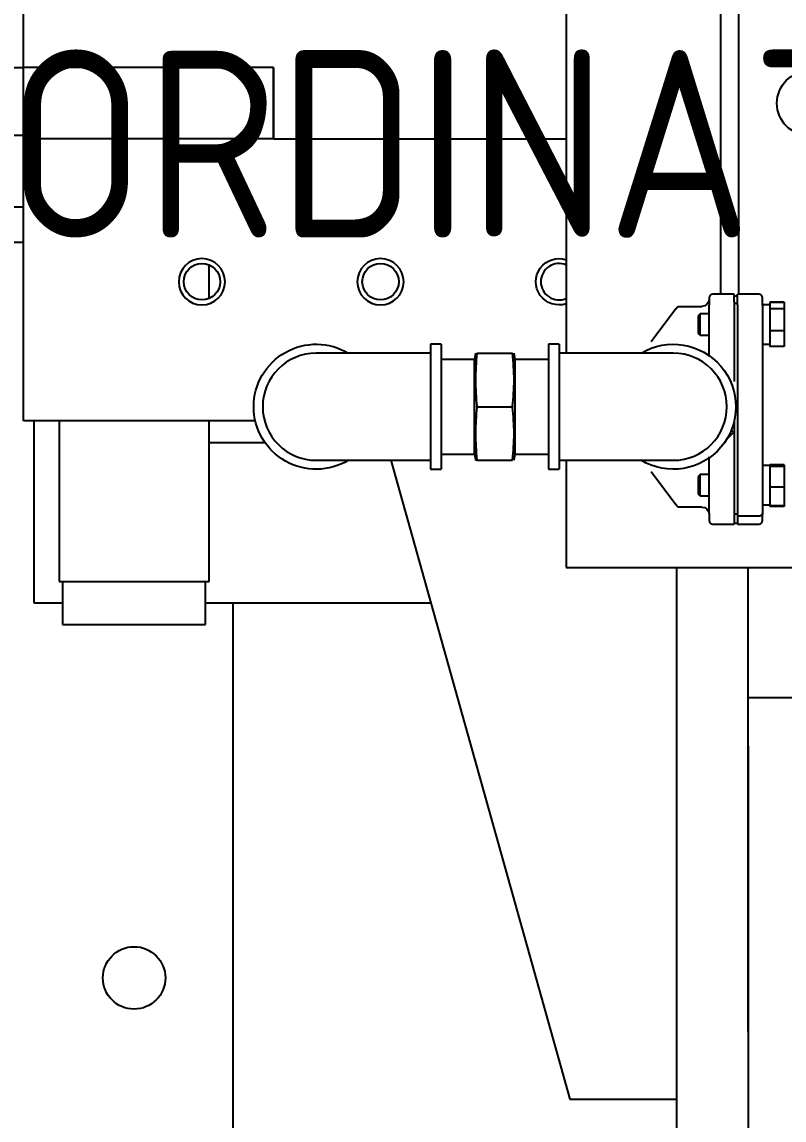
# Model space of a CAD drawing. Header units: millimetres. Extents: x 0 to 1189, y 0 to 841.
# Drawn here: x 418.88 to 433.11, y 192.18 to 212.69 of the extents above; entities that cross this region are included whole.
import ezdxf

# ---------------------------------------------------------------- set-up
doc = ezdxf.new("R2010")
doc.units = ezdxf.units.MM
doc.layers.add('1', color=7, linetype='CONTINUOUS', true_color=0xffffff)
doc.layers.add('205', color=7, linetype='CONTINUOUS', true_color=0xffffff)
doc.styles.add('iso-1', font='isocp.shx')

msp = doc.modelspace()

# ---------------------------------------------------------------- linework, layer by layer
at = {"layer": '1', "color": 252, "linetype": 'Continuous'}
for p, q in [((419.11, 201.839), (419.11, 205.239)), ((419.644, 201.839), (419.11, 201.839)), ((426.516, 201.839), (422.31, 201.839))]:
    msp.add_line(p, q, dxfattribs=at)
at = {"layer": '1', "color": 124, "linetype": 'Continuous'}
msp.add_line((422.823, 201.839), (422.823, 167.172), dxfattribs=at)
msp.add_circle((420.977, 194.839), 0.583, dxfattribs=at)
at = {"layer": '205', "color": 252, "linetype": 'Continuous'}
for p, q in [((429.043, 220.505), (429.043, 206.505)), ((431.927, 219.313), (431.927, 207.605)), ((432.26, 219.313), (432.26, 207.605)), ((418.91, 211.839), (418.91, 217.839)), ((403.911, 211.839), (418.911, 211.839)), ((418.91, 210.505), (418.91, 211.839)), ((423.577, 211.839), (418.91, 211.839)), ((423.577, 211.839), (418.91, 211.839)), ((423.577, 210.505), (423.577, 211.839)), ((423.577, 211.839), (423.577, 210.505)), ((418.91, 210.572), (418.243, 210.572)), ((423.577, 210.505), (418.91, 210.505)), ((418.91, 205.239), (418.91, 210.505)), ((423.577, 210.505), (429.043, 210.505)), ((418.243, 209.239), (418.91, 209.239)), ((418.91, 208.572), (418.443, 208.572)), ((422.377, 207.526), (422.377, 208.151)), ((431.71, 207.539), (431.71, 207.401)), ((432.177, 207.605), (431.777, 207.605)), ((432.177, 207.467), (432.177, 207.605)), ((432.243, 207.568), (432.177, 207.568)), ((432.643, 207.605), (432.243, 207.605)), ((432.243, 207.467), (432.243, 207.605)), ((432.71, 207.401), (432.71, 207.539)), ((431.091, 207.334), (430.63, 206.714)), ((431.091, 207.334), (431.125, 207.379)), ((431.125, 207.379), (431.577, 207.379)), ((431.71, 206.441), (431.71, 207.401)), ((432.177, 207.467), (432.177, 207.406)), ((432.177, 207.439), (432.243, 207.439)), ((432.177, 207.406), (432.177, 205.975)), ((432.243, 207.406), (432.243, 207.467)), ((432.243, 207.406), (432.243, 203.459)), ((432.843, 207.405), (432.71, 207.405)), ((432.71, 207.401), (432.71, 203.518)), ((433.11, 207.456), (432.843, 207.456)), ((432.843, 207.456), (432.843, 207.45)), ((433.11, 207.45), (432.843, 207.45)), ((432.843, 207.45), (432.843, 207.391)), ((432.843, 207.391), (432.843, 207.332)), ((433.11, 207.332), (432.843, 207.332)), ((432.843, 207.332), (432.843, 207.126)), ((433.11, 207.456), (433.11, 207.45)), ((433.11, 207.45), (433.11, 207.332)), ((433.11, 207.332), (433.11, 206.921)), ((431.543, 207.239), (431.51, 207.205)), ((431.51, 207.205), (431.51, 207.039)), ((431.71, 207.239), (431.543, 207.239)), ((431.543, 207.039), (431.543, 207.239)), ((432.843, 207.126), (432.843, 206.921)), ((431.51, 207.039), (431.51, 206.872)), ((431.543, 206.839), (431.543, 207.039)), ((433.11, 206.921), (432.843, 206.921)), ((432.843, 206.921), (432.843, 206.774)), ((433.11, 206.921), (433.11, 206.627)), ((431.51, 206.872), (431.543, 206.839)), ((431.543, 206.839), (431.71, 206.839)), ((432.843, 206.774), (432.843, 206.627)), ((426.51, 206.505), (424.377, 206.505)), ((426.71, 206.672), (426.51, 206.672)), ((426.51, 206.672), (426.51, 204.339)), ((426.71, 206.672), (426.71, 204.339)), ((427.35, 206.505), (427.33, 206.389)), ((427.377, 206.497), (427.377, 206.505)), ((427.377, 206.505), (428.043, 206.505)), ((428.043, 206.505), (428.043, 206.497)), ((428.09, 206.389), (428.07, 206.505)), ((428.91, 206.672), (428.71, 206.672)), ((428.71, 206.672), (428.71, 205.505)), ((428.91, 206.672), (428.91, 205.505)), ((431.043, 206.505), (428.91, 206.505)), ((432.71, 206.672), (432.843, 206.672)), ((433.11, 206.627), (432.843, 206.627)), ((427.33, 206.389), (426.71, 206.389)), ((427.33, 204.622), (427.33, 206.389)), ((428.71, 206.389), (428.09, 206.389)), ((428.09, 205.505), (428.09, 206.389)), ((427.377, 205.505), (427.377, 205.513)), ((427.377, 205.497), (427.377, 205.505)), ((427.377, 205.505), (428.043, 205.505)), ((428.043, 205.513), (428.043, 205.505)), ((428.043, 205.505), (428.043, 205.497)), ((428.09, 204.622), (428.09, 205.505)), ((428.71, 205.505), (428.71, 204.339)), ((428.91, 205.505), (428.91, 204.339)), ((423.241, 205.239), (418.91, 205.239)), ((419.577, 205.239), (419.577, 202.239)), ((422.377, 202.239), (422.377, 205.239)), ((432.177, 205.228), (432.177, 205.036)), ((432.177, 205.036), (432.041, 204.9)), ((432.121, 205.059), (432.177, 205.036)), ((432.177, 205.036), (432.177, 203.513)), ((422.377, 204.839), (423.419, 204.839)), ((424.377, 204.505), (426.51, 204.505)), ((425.769, 204.505), (429.11, 192.572)), ((426.71, 204.622), (427.33, 204.622)), ((427.33, 204.622), (427.35, 204.505)), ((427.377, 204.505), (427.377, 204.513)), ((427.377, 204.505), (428.043, 204.505)), ((428.043, 204.513), (428.043, 204.505)), ((428.07, 204.505), (428.09, 204.622)), ((428.09, 204.622), (428.71, 204.622)), ((428.91, 204.505), (431.043, 204.505)), ((429.043, 204.505), (429.043, 202.505)), ((431.71, 203.518), (431.71, 204.569)), ((426.51, 204.339), (426.71, 204.339)), ((428.71, 204.339), (428.91, 204.339)), ((430.63, 204.296), (431.091, 203.677)), ((432.843, 204.405), (432.71, 204.405)), ((433.11, 204.422), (432.843, 204.422)), ((432.843, 204.422), (432.843, 204.404)), ((432.843, 204.404), (432.843, 204.386)), ((433.11, 204.386), (432.843, 204.386)), ((432.843, 204.386), (432.843, 204.194)), ((433.11, 204.422), (433.11, 204.386)), ((433.11, 204.386), (433.11, 204.003)), ((431.543, 204.239), (431.51, 204.205)), ((431.51, 204.205), (431.51, 204.039)), ((431.51, 204.039), (431.51, 203.872)), ((431.71, 204.239), (431.543, 204.239)), ((431.543, 204.039), (431.543, 204.239)), ((431.543, 203.839), (431.543, 204.039)), ((432.843, 204.194), (432.843, 204.003)), ((431.51, 203.872), (431.543, 203.839)), ((431.543, 203.839), (431.71, 203.839)), ((432.843, 204.003), (432.843, 203.829)), ((433.11, 204.003), (432.843, 204.003)), ((433.11, 204.003), (433.11, 203.655)), ((431.125, 203.632), (431.091, 203.677)), ((431.577, 203.632), (431.125, 203.632)), ((432.71, 203.672), (432.843, 203.672)), ((432.843, 203.829), (432.843, 203.655)), ((432.843, 203.655), (432.843, 203.643)), ((433.11, 203.655), (432.843, 203.655)), ((433.11, 203.643), (432.843, 203.643)), ((433.11, 203.655), (433.11, 203.643)), ((431.71, 203.518), (431.71, 203.38)), ((432.177, 203.513), (432.177, 203.452)), ((432.177, 203.502), (432.243, 203.502)), ((432.177, 203.452), (432.177, 203.314)), ((432.643, 203.459), (432.243, 203.459)), ((432.243, 203.459), (432.243, 203.314)), ((432.71, 203.38), (432.71, 203.518)), ((431.777, 203.314), (432.177, 203.314)), ((432.177, 203.328), (432.243, 203.328)), ((432.243, 203.314), (432.643, 203.314)), ((429.043, 202.505), (436.377, 202.505)), ((431.11, 193.835), (431.11, 202.505)), ((432.443, 193.835), (432.443, 202.505)), ((419.577, 202.239), (422.377, 202.239)), ((419.643, 202.239), (419.643, 201.439)), ((422.31, 201.439), (422.31, 202.239)), ((419.643, 201.439), (422.308, 201.439)), ((422.308, 201.439), (422.31, 201.439)), ((435.578, 200.072), (432.443, 200.072)), ((432.443, 199.168), (432.443, 188.747)), ((431.11, 188.505), (431.11, 193.835)), ((429.11, 192.572), (431.11, 192.572))]:
    msp.add_line(p, q, dxfattribs=at)
for centre, radius in [((433.577, 211.172), 0.6), ((422.243, 207.839), 0.34), ((425.577, 207.839), 0.34)]:
    msp.add_circle(centre, radius, dxfattribs=at)
at = {"layer": '205', "color": 252, "linetype": 'Continuous', "extrusion": (0, 0, -1)}
for centre in [(-422.243, 207.839), (-425.577, 207.839)]:
    msp.add_circle(centre, 0.433, dxfattribs=at)
for centre, radius, start, end in [((-428.91, 207.839), 0.433, 252.0788, 107.9213), ((-431.577, 207.512), 0.133, 180, 270), ((-424.377, 205.505), 1.167, 0, 121.005), ((-431.043, 205.505), 1.167, 59.0006, 300.9994), ((-424.377, 205.505), 1.167, 238.995, 0), ((-431.577, 203.499), 0.133, 90, 180)]:
    msp.add_arc(centre, radius, start, end, dxfattribs=at)
at = {"layer": '205', "color": 252, "linetype": 'Continuous'}
for centre, radius, start, end in [((428.91, 207.839), 0.34, 66.9094, 180), ((428.91, 207.839), 0.34, 180, 293.0795), ((431.777, 207.539), 0.0667, 90, 180), ((432.643, 207.539), 0.0667, 0, 90), ((424.377, 205.505), 1, 90, 270), ((431.043, 205.505), 1, 270, 90), ((431.777, 203.38), 0.0667, 180, 270), ((432.643, 203.38), 0.0667, 270, 0)]:
    msp.add_arc(centre, radius, start, end, dxfattribs=at)
for points, knots in [([(427.377, 206.497), (427.368, 206.415), (427.362, 206.333), (427.353, 206.169), (427.348, 206.005), (427.353, 205.841), (427.362, 205.677), (427.368, 205.595), (427.377, 205.513)], [0, 0, 0, 0, 0.25, 0.25, 0.5, 0.75, 0.75, 1, 1, 1, 1]), ([(428.043, 205.513), (428.052, 205.595), (428.058, 205.677), (428.067, 205.841), (428.072, 206.005), (428.067, 206.169), (428.058, 206.333), (428.052, 206.415), (428.043, 206.497)], [0, 0, 0, 0, 0.25, 0.25, 0.5, 0.75, 0.75, 1, 1, 1, 1]), ([(427.377, 205.497), (427.368, 205.415), (427.362, 205.333), (427.353, 205.169), (427.348, 205.005), (427.353, 204.841), (427.362, 204.677), (427.368, 204.595), (427.377, 204.513)], [0, 0, 0, 0, 0.25, 0.25, 0.5, 0.75, 0.75, 1, 1, 1, 1]), ([(428.043, 204.513), (428.052, 204.595), (428.058, 204.677), (428.067, 204.841), (428.072, 205.005), (428.067, 205.169), (428.058, 205.333), (428.052, 205.415), (428.043, 205.497)], [0, 0, 0, 0, 0.25, 0.25, 0.5, 0.75, 0.75, 1, 1, 1, 1]), ([(427.377, 204.505), (427.368, 204.505), (427.362, 204.505), (427.353, 204.505), (427.35, 204.505), (427.35, 204.505)], [0, 0, 0, 0, 0.500639, 0.500639, 1, 1, 1, 1]), ([(432.71, 203.518), (432.71, 203.511), (432.709, 203.505), (432.703, 203.491), (432.699, 203.485), (432.688, 203.474), (432.68, 203.469), (432.663, 203.462), (432.653, 203.459), (432.643, 203.459)], [0, 0, 0, 0, 0.25, 0.25, 0.5, 0.5, 0.75, 0.75, 1, 1, 1, 1])]:
    msp.add_open_spline(points, degree=3, knots=knots, dxfattribs=at)

# ---------------------------------------------------------------- texts
at = {"layer": '1', "color": 23, "linetype": 'Continuous', "insert": (418.602, 208.659), "char_height": 3.5, "attachment_point": 7, "line_spacing_factor": 0.963855, "style": 'iso-1'}
msp.add_mtext('\\W00.955;ORDINATE1 ', dxfattribs=at)

doc.saveas('drawing.dxf')
